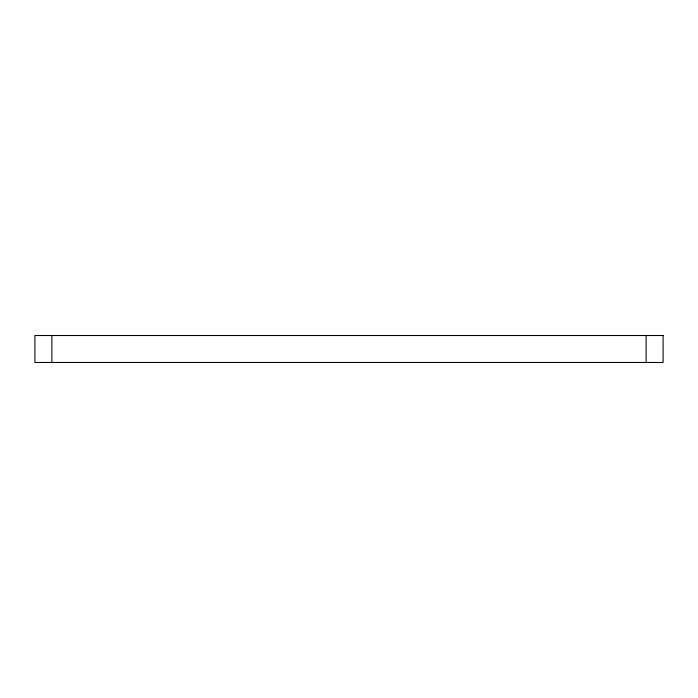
<?xml version="1.0" encoding="UTF-8"?>
<svg xmlns="http://www.w3.org/2000/svg" width="698" height="698" viewBox="0 0 698 698"><rect width="100%" height="100%" fill="white"/><g stroke="black" fill="none" stroke-linecap="round" stroke-linejoin="round"><path stroke-width="1.05" d="M646.121 335.52L646.121 362.48M51.879 335.52L51.879 362.48M663.1 335.52L34.9 335.52L34.9 362.48L663.1 362.48L663.1 335.52"/></g></svg>
